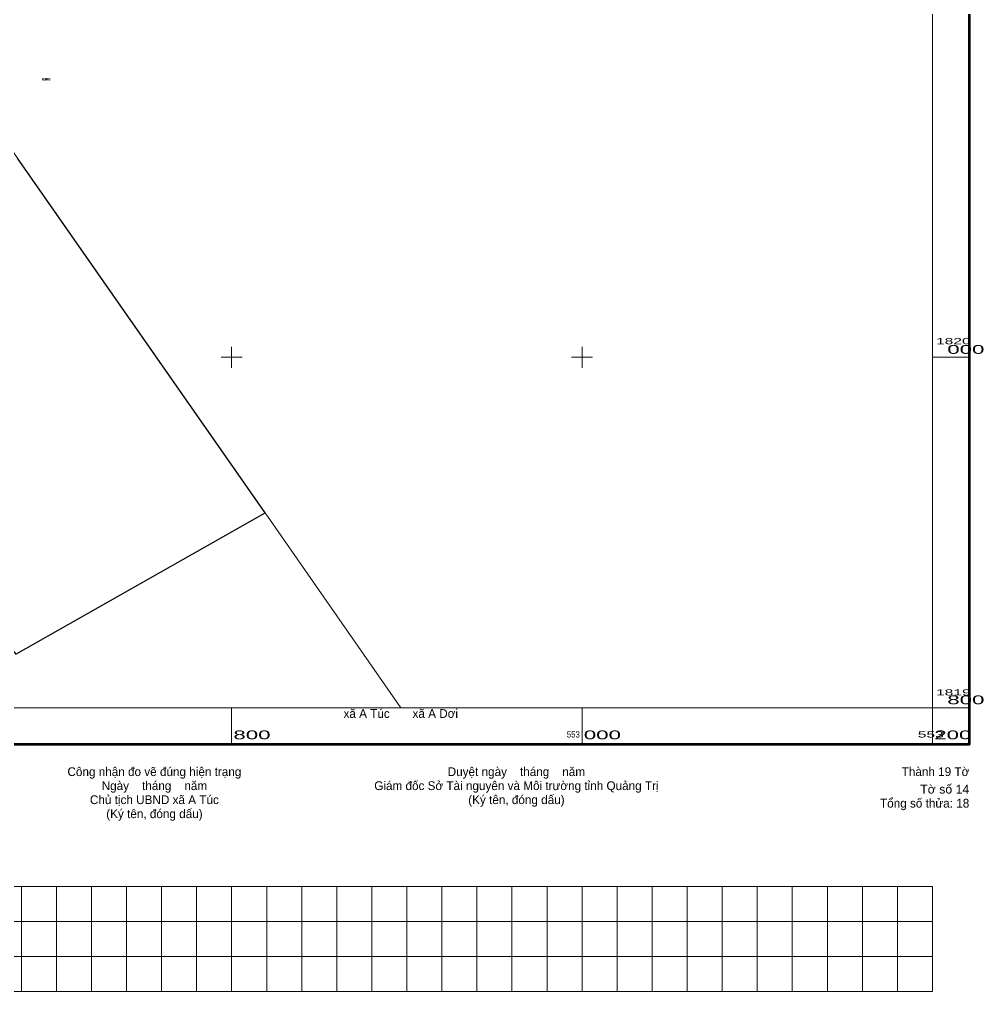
# Model space of a CAD drawing. Header units: metres. Extents: x 551779 to 553236, y 1819638 to 1821293.
# Drawn here: x 552679 to 553229, y 1819638 to 1820193 of the extents above; entities that cross this region are included whole.
import ezdxf
from ezdxf.enums import TextEntityAlignment as Align

# ---------------------------------------------------------------- set-up
doc = ezdxf.new("R2010")
doc.units = ezdxf.units.M
doc.header["$LTSCALE"] = 0.6
for name, color, linetype, lineweight in [('10', 7, 'Continuous', 13), ('4', 7, 'Continuous', 13), ('46', 7, 'Continuous', 13), ('60', 7, 'Continuous', 25), ('63', 7, 'Continuous', 13)]:
    doc.layers.add(name, color=color, linetype=linetype, lineweight=lineweight)
doc.layers.add('5', color=7, linetype='Continuous')

msp = doc.modelspace()

# ---------------------------------------------------------------- linework, layer by layer
at = {"layer": '10'}
msp.add_lwpolyline([(552819.07, 1819911.23), (552676.84, 1819830.62), (552608.14, 1819913.45), (552574.61, 1819931.83), (552502.75, 1819943.01), (552468.42, 1819940.62), (552457.25, 1819929.43), (552290.84, 1819868.5), (552210.64, 1819971.28), (552194.68, 1819963.29), (552173.96, 1819949.8)], dxfattribs=at)
at = {"layer": '4'}
for p, q in [((552694.67, 1820158.75), (552694.04, 1820158.75)), ((552694.36, 1820158.44), (552694.36, 1820159.06))]:
    msp.add_line(p, q, dxfattribs=at)
at = {"layer": '46'}
msp.add_lwpolyline([(552896.66, 1819800), (552819.07, 1819911.23), (552677.79, 1820113.76), (552381.31, 1820538.79), (552301.16, 1820653.68), (552250.08, 1820726.9), (552166.91, 1820846.12), (552125.58, 1820905.37), (552123.22, 1820908.76), (552107.69, 1820931.03), (552036.02, 1821033.76), (551920.06, 1821200)], dxfattribs=at)
at = {"layer": '60'}
msp.add_lwpolyline([(552290.84, 1819868.5), (552457.25, 1819929.43), (552468.42, 1819940.62), (552502.75, 1819943.01), (552574.61, 1819931.83), (552608.14, 1819913.45), (552676.84, 1819830.62), (552819.07, 1819911.23), (552677.79, 1820113.76)], dxfattribs=at)
at = {"layer": '63'}
for p, q in [((552800, 1819994), (552800, 1820006)), ((553000, 1819994), (553000, 1820006)), ((552794, 1820000), (552806, 1820000)), ((552994, 1820000), (553006, 1820000)), ((553200, 1820000), (553221, 1820000)), ((552800, 1819800), (552800, 1819779)), ((553000, 1819800), (553000, 1819779)), ((553200, 1819800), (553200, 1819779)), ((553200, 1819800), (553221, 1819800)), ((552680, 1819698), (552680, 1819638)), ((552700, 1819698), (552700, 1819638)), ((552720, 1819698), (552720, 1819638)), ((552740, 1819698), (552740, 1819638)), ((552760, 1819698), (552760, 1819638)), ((552780, 1819698), (552780, 1819638)), ((552800, 1819698), (552800, 1819638)), ((552820, 1819698), (552820, 1819638)), ((552840, 1819698), (552840, 1819638)), ((552860, 1819698), (552860, 1819638)), ((552880, 1819698), (552880, 1819638)), ((552900, 1819698), (552900, 1819638)), ((552920, 1819698), (552920, 1819638)), ((552940, 1819698), (552940, 1819638)), ((552960, 1819698), (552960, 1819638)), ((552980, 1819698), (552980, 1819638)), ((553000, 1819698), (553000, 1819638)), ((553020, 1819698), (553020, 1819638)), ((553040, 1819698), (553040, 1819638)), ((553060, 1819698), (553060, 1819638)), ((553080, 1819698), (553080, 1819638)), ((553100, 1819698), (553100, 1819638)), ((553120, 1819698), (553120, 1819638)), ((553140, 1819698), (553140, 1819638)), ((553160, 1819698), (553160, 1819638)), ((553180, 1819698), (553180, 1819638)), ((551800, 1819678), (553200, 1819678)), ((551800, 1819658), (553200, 1819658))]:
    msp.add_line(p, q, dxfattribs=at)
at = {"layer": '63', "lineweight": 158}
msp.add_lwpolyline([(551779, 1821221), (553221, 1821221), (553221, 1819779), (551779, 1819779)], close=True, dxfattribs=at)
at = {"layer": '63'}
for points in [[(551800, 1821200), (553200, 1821200), (553200, 1819800), (551800, 1819800)], [(551800, 1819698), (553200, 1819698), (553200, 1819638), (551800, 1819638)]]:
    msp.add_lwpolyline(points, close=True, dxfattribs=at)

# ---------------------------------------------------------------- texts
at = {"layer": '5'}
for s, p in [('H273 ', (552694.37, 1820157.98)), ('6156', (552694.365, 1820158))]:
    msp.add_text(s, height=1.5, dxfattribs=at).set_placement(p, align=Align.CENTER)
at = {"layer": '63', "width": 1.9}
for s, height, p in [('1820', 3.5, (553202, 1820007.49)), ('1819', 3.5, (553202, 1819807)), ('800', 5, (552801, 1819782)), ('000', 5, (553001, 1819782)), ('200', 5, (553201, 1819782))]:
    msp.add_text(s, height=height, dxfattribs=at).set_placement(p)
at = {"layer": '63'}
for s, height, width, p in [('000', 5, 1.9, (553229.64, 1820002)), ('800', 5, 1.9, (553229.64, 1819802)), ('553', 3.5, 0.95, (552998.72, 1819783)), ('553', 3.5, 1.9, (553206.45, 1819783)), ('Tờ số 14', 5, 1.05, (553221, 1819751))]:
    msp.add_text(s, height=height, dxfattribs=dict(at, width=width)).set_placement(p, align=Align.RIGHT)
for s, p in [('xã A Túc       xã A Dơi ', (552897.445, 1819794.19)), ('Công nhận đo vẽ đúng hiện trạng', (552755.92, 1819761)), ('Duyệt ngày    tháng    năm', (552962.52, 1819761)), ('Ngày    tháng    năm', (552755.93, 1819753)), ('Giám đốc Sở Tài nguyên và Môi trường tỉnh Quảng Trị', (552962.54, 1819753)), ('Chủ tịch UBND xã A Túc', (552755.91, 1819745)), ('(Ký tên, đóng dấu)', (552962.54, 1819745)), ('(Ký tên, đóng dấu)', (552755.94, 1819737))]:
    msp.add_text(s, height=5, dxfattribs=at).set_placement(p, align=Align.CENTER)
for s, p in [('Thành 19 Tờ', (553221, 1819761)), ('Tổng số thửa: 18', (553221, 1819743))]:
    msp.add_text(s, height=5, dxfattribs=at).set_placement(p, align=Align.RIGHT)

doc.saveas('drawing.dxf')
